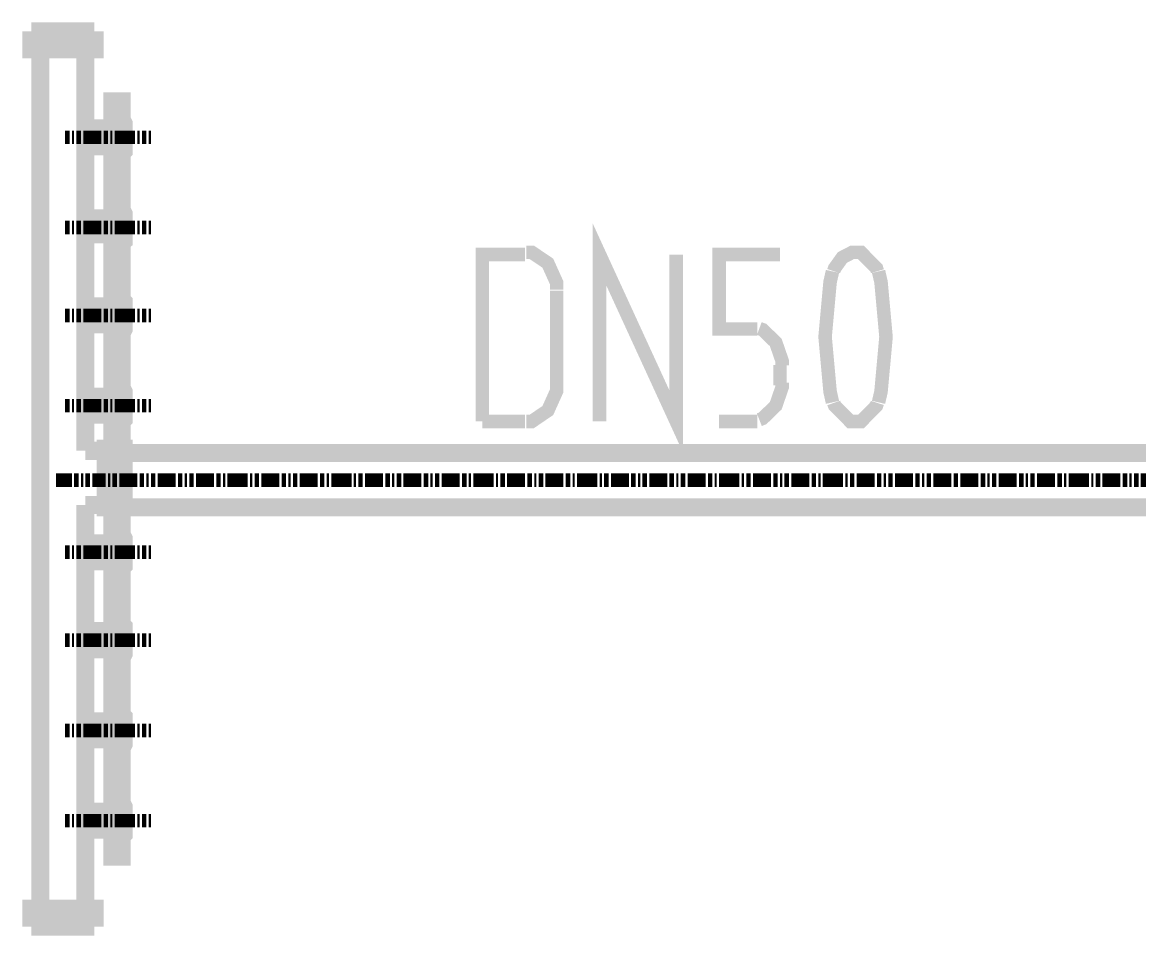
# Model space of a CAD drawing. Extents: x 0.4 to 11.4, y 0.4 to 16.2.
# Drawn here: x 7.059 to 7.885, y 6.244 to 6.919 of the extents above; entities that cross this region are included whole.
import ezdxf

# ---------------------------------------------------------------- set-up
doc = ezdxf.new("R2010")
doc.units = 0
doc.header["$MEASUREMENT"] = 0

msp = doc.modelspace()

# ---------------------------------------------------------------- linework, layer by layer
at = {"color": 173}
for points, const_width in [([(7.11279, 6.91276), (7.06614, 6.91276)], 0.01333), ([(7.11279, 6.91276), (7.11279, 6.89947), (7.06614, 6.89947), (7.06614, 6.91276)], 0.01333), ([(7.07275, 6.60275), (7.07275, 6.89947)], 0.01333), ([(7.10612, 6.60275), (7.10612, 6.9011)], 0.01333), ([(7.13276, 6.84776), (7.13444, 6.84446), (7.13444, 6.82443), (7.13276, 6.82275)], 0.01333), ([(7.10612, 6.8411), (7.12608, 6.8411)], 0.01333), ([(7.10612, 6.8411), (7.10612, 6.82781), (7.12608, 6.82781)], 0.01333), ([(7.09446, 6.83442), (7.09278, 6.83442), (7.0911, 6.83442)], 0.01), ([(7.09776, 6.83442), (7.09614, 6.83442)], 0.01), ([(7.10275, 6.83442), (7.10113, 6.83442), (7.09944, 6.83442)], 0.01), ([(7.10612, 6.83442), (7.10444, 6.83442)], 0.01), ([(7.11279, 6.83442), (7.11111, 6.83442), (7.10943, 6.83442), (7.10781, 6.83442), (7.10612, 6.83442)], 0.01), ([(7.11778, 6.83442), (7.1161, 6.83442), (7.11442, 6.83442), (7.11279, 6.83442)], 0.01), ([(7.12278, 6.83442), (7.1211, 6.83442), (7.11947, 6.83442)], 0.01), ([(7.12608, 6.83442), (7.12446, 6.83442)], 0.01), ([(7.13112, 6.83442), (7.12944, 6.83442), (7.12776, 6.83442)], 0.01), ([(7.13781, 6.83442), (7.13613, 6.83442), (7.13444, 6.83442), (7.13276, 6.83442), (7.13112, 6.83442)], 0.01), ([(7.14279, 6.83442), (7.14111, 6.83442), (7.13943, 6.83442), (7.13781, 6.83442)], 0.01), ([(7.14611, 6.83442), (7.14442, 6.83442)], 0.01), ([(7.1511, 6.83442), (7.14947, 6.83442), (7.14779, 6.83442)], 0.01), ([(7.15446, 6.83442), (7.15278, 6.83442)], 0.01), ([(7.10612, 6.77447), (7.12608, 6.77447)], 0.01333), ([(7.10612, 6.77447), (7.10612, 6.76281), (7.12608, 6.76281)], 0.01333), ([(7.13276, 6.78108), (7.13444, 6.77778), (7.13444, 6.75776), (7.13276, 6.75613)], 0.01333), ([(7.09446, 6.76779), (7.09278, 6.76779), (7.0911, 6.76779)], 0.01), ([(7.09776, 6.76779), (7.09614, 6.76779)], 0.01), ([(7.10275, 6.76779), (7.10113, 6.76779), (7.09944, 6.76779)], 0.01), ([(7.10612, 6.76779), (7.10444, 6.76779)], 0.01), ([(7.11279, 6.76779), (7.11111, 6.76779), (7.10943, 6.76779), (7.10781, 6.76779), (7.10612, 6.76779)], 0.01), ([(7.11778, 6.76779), (7.1161, 6.76779), (7.11442, 6.76779), (7.11279, 6.76779)], 0.01), ([(7.12278, 6.76779), (7.1211, 6.76779), (7.11947, 6.76779)], 0.01), ([(7.12608, 6.76779), (7.12446, 6.76779)], 0.01), ([(7.13112, 6.76779), (7.12944, 6.76779), (7.12776, 6.76779)], 0.01), ([(7.13781, 6.76779), (7.13613, 6.76779), (7.13444, 6.76779), (7.13276, 6.76779), (7.13112, 6.76779)], 0.01), ([(7.14279, 6.76779), (7.14111, 6.76779), (7.13943, 6.76779), (7.13781, 6.76779)], 0.01), ([(7.14611, 6.76779), (7.14442, 6.76779)], 0.01), ([(7.1511, 6.76779), (7.14947, 6.76779), (7.14779, 6.76779)], 0.01), ([(7.15446, 6.76779), (7.15278, 6.76779)], 0.01), ([(7.10612, 6.70942), (7.12608, 6.70942)], 0.01333), ([(7.10612, 6.70942), (7.10612, 6.69613), (7.12608, 6.69613)], 0.01333), ([(7.13276, 6.71446), (7.13444, 6.71278), (7.13444, 6.69276), (7.13276, 6.68946)], 0.01333), ([(7.09446, 6.70281), (7.09278, 6.70281), (7.0911, 6.70281)], 0.01), ([(7.09776, 6.70281), (7.09614, 6.70281)], 0.01), ([(7.10275, 6.70281), (7.10113, 6.70281), (7.09944, 6.70281)], 0.01), ([(7.10612, 6.70281), (7.10444, 6.70281)], 0.01), ([(7.11279, 6.70281), (7.11111, 6.70281), (7.10943, 6.70281), (7.10781, 6.70281), (7.10612, 6.70281)], 0.01), ([(7.11778, 6.70281), (7.1161, 6.70281), (7.11442, 6.70281), (7.11279, 6.70281)], 0.01), ([(7.12278, 6.70281), (7.1211, 6.70281), (7.11947, 6.70281)], 0.01), ([(7.12608, 6.70281), (7.12446, 6.70281)], 0.01), ([(7.13112, 6.70281), (7.12944, 6.70281), (7.12776, 6.70281)], 0.01), ([(7.13781, 6.70281), (7.13613, 6.70281), (7.13444, 6.70281), (7.13276, 6.70281), (7.13112, 6.70281)], 0.01), ([(7.14279, 6.70281), (7.14111, 6.70281), (7.13943, 6.70281), (7.13781, 6.70281)], 0.01), ([(7.14611, 6.70281), (7.14442, 6.70281)], 0.01), ([(7.1511, 6.70281), (7.14947, 6.70281), (7.14779, 6.70281)], 0.01), ([(7.15446, 6.70281), (7.15278, 6.70281)], 0.01), ([(7.07275, 6.26443), (7.07275, 6.67111)], 0.01333), ([(7.13276, 6.64947), (7.13444, 6.64611), (7.13444, 6.62608), (7.13276, 6.62446)], 0.01333), ([(7.10612, 6.64279), (7.12608, 6.64279)], 0.01333), ([(7.10612, 6.64279), (7.10612, 6.62944), (7.12608, 6.62944)], 0.01333), ([(7.09446, 6.63612), (7.09278, 6.63612), (7.0911, 6.63612)], 0.01), ([(7.09776, 6.63612), (7.09614, 6.63612)], 0.01), ([(7.10275, 6.63612), (7.10113, 6.63612), (7.09944, 6.63612)], 0.01), ([(7.10612, 6.63612), (7.10444, 6.63612)], 0.01), ([(7.11279, 6.63612), (7.11111, 6.63612), (7.10943, 6.63612), (7.10781, 6.63612), (7.10612, 6.63612)], 0.01), ([(7.11778, 6.63612), (7.1161, 6.63612), (7.11442, 6.63612), (7.11279, 6.63612)], 0.01), ([(7.12278, 6.63612), (7.1211, 6.63612), (7.11947, 6.63612)], 0.01), ([(7.12608, 6.63612), (7.12446, 6.63612)], 0.01), ([(7.13112, 6.63612), (7.12944, 6.63612), (7.12776, 6.63612)], 0.01), ([(7.13781, 6.63612), (7.13613, 6.63612), (7.13444, 6.63612), (7.13276, 6.63612), (7.13112, 6.63612)], 0.01), ([(7.14279, 6.63612), (7.14111, 6.63612), (7.13943, 6.63612), (7.13781, 6.63612)], 0.01), ([(7.14611, 6.63612), (7.14442, 6.63612)], 0.01), ([(7.1511, 6.63612), (7.14947, 6.63612), (7.14779, 6.63612)], 0.01), ([(7.15446, 6.63612), (7.15278, 6.63612)], 0.01), ([(7.1211, 6.60275), (7.10612, 6.60275)], 0.01333), ([(7.12446, 6.60275), (7.10612, 6.60275)], 0.01333), ([(7.12446, 6.56278), (7.12446, 6.60275)], 0.01333), ([(7.12446, 6.56108), (7.12446, 6.60113)], 0.01333), ([(7.12944, 6.60275), (7.12944, 6.55946)], 0.01333), ([(7.13112, 6.56278), (7.13112, 6.60275)], 0.01333), ([(7.10612, 6.26443), (7.10612, 6.56278)], 0.01333), ([(7.1211, 6.56278), (7.10612, 6.56278)], 0.01333), ([(7.12446, 6.56278), (7.10612, 6.56278)], 0.01333), ([(7.10612, 6.52111), (7.10612, 6.53444), (7.12608, 6.53444)], 0.01333), ([(7.13276, 6.51611), (7.13444, 6.51779), (7.13444, 6.53776), (7.13276, 6.54113)], 0.01333), ([(7.09446, 6.52778), (7.09278, 6.52778), (7.0911, 6.52778)], 0.01), ([(7.09776, 6.52778), (7.09614, 6.52778)], 0.01), ([(7.10275, 6.52778), (7.10113, 6.52778), (7.09944, 6.52778)], 0.01), ([(7.10612, 6.52778), (7.10444, 6.52778)], 0.01), ([(7.11279, 6.52778), (7.11111, 6.52778), (7.10943, 6.52778), (7.10781, 6.52778), (7.10612, 6.52778)], 0.01), ([(7.11778, 6.52778), (7.1161, 6.52778), (7.11442, 6.52778), (7.11279, 6.52778)], 0.01), ([(7.12278, 6.52778), (7.1211, 6.52778), (7.11947, 6.52778)], 0.01), ([(7.12608, 6.52778), (7.12446, 6.52778)], 0.01), ([(7.13112, 6.52778), (7.12944, 6.52778), (7.12776, 6.52778)], 0.01), ([(7.13781, 6.52778), (7.13613, 6.52778), (7.13444, 6.52778), (7.13276, 6.52778), (7.13112, 6.52778)], 0.01), ([(7.14279, 6.52778), (7.14111, 6.52778), (7.13943, 6.52778), (7.13781, 6.52778)], 0.01), ([(7.14611, 6.52778), (7.14442, 6.52778)], 0.01), ([(7.1511, 6.52778), (7.14947, 6.52778), (7.14779, 6.52778)], 0.01), ([(7.15446, 6.52778), (7.15278, 6.52778)], 0.01), ([(7.10612, 6.52111), (7.12608, 6.52111)], 0.01333), ([(7.10612, 6.45611), (7.10612, 6.46946), (7.12608, 6.46946)], 0.01333), ([(7.13276, 6.44943), (7.13444, 6.45281), (7.13444, 6.47276), (7.13276, 6.47444)], 0.01333), ([(7.09446, 6.46278), (7.09278, 6.46278), (7.0911, 6.46278)], 0.01), ([(7.09776, 6.46278), (7.09614, 6.46278)], 0.01), ([(7.10275, 6.46278), (7.10113, 6.46278), (7.09944, 6.46278)], 0.01), ([(7.10612, 6.46278), (7.10444, 6.46278)], 0.01), ([(7.11279, 6.46278), (7.11111, 6.46278), (7.10943, 6.46278), (7.10781, 6.46278), (7.10612, 6.46278)], 0.01), ([(7.11778, 6.46278), (7.1161, 6.46278), (7.11442, 6.46278), (7.11279, 6.46278)], 0.01), ([(7.12278, 6.46278), (7.1211, 6.46278), (7.11947, 6.46278)], 0.01), ([(7.12608, 6.46278), (7.12446, 6.46278)], 0.01), ([(7.13112, 6.46278), (7.12944, 6.46278), (7.12776, 6.46278)], 0.01), ([(7.13781, 6.46278), (7.13613, 6.46278), (7.13444, 6.46278), (7.13276, 6.46278), (7.13112, 6.46278)], 0.01), ([(7.14279, 6.46278), (7.14111, 6.46278), (7.13943, 6.46278), (7.13781, 6.46278)], 0.01), ([(7.14611, 6.46278), (7.14442, 6.46278)], 0.01), ([(7.1511, 6.46278), (7.14947, 6.46278), (7.14779, 6.46278)], 0.01), ([(7.15446, 6.46278), (7.15278, 6.46278)], 0.01), ([(7.10612, 6.45611), (7.12608, 6.45611)], 0.01333), ([(7.10612, 6.38943), (7.10612, 6.40278), (7.12608, 6.40278)], 0.01333), ([(7.13276, 6.38276), (7.13444, 6.38612), (7.13444, 6.40608), (7.13276, 6.40776)], 0.01333), ([(7.09446, 6.39611), (7.09278, 6.39611), (7.0911, 6.39611)], 0.01), ([(7.09776, 6.39611), (7.09614, 6.39611)], 0.01), ([(7.10275, 6.39611), (7.10113, 6.39611), (7.09944, 6.39611)], 0.01), ([(7.10612, 6.39611), (7.10444, 6.39611)], 0.01), ([(7.11279, 6.39611), (7.11111, 6.39611), (7.10943, 6.39611), (7.10781, 6.39611), (7.10612, 6.39611)], 0.01), ([(7.11778, 6.39611), (7.1161, 6.39611), (7.11442, 6.39611), (7.11279, 6.39611)], 0.01), ([(7.12278, 6.39611), (7.1211, 6.39611), (7.11947, 6.39611)], 0.01), ([(7.12608, 6.39611), (7.12446, 6.39611)], 0.01), ([(7.13112, 6.39611), (7.12944, 6.39611), (7.12776, 6.39611)], 0.01), ([(7.13781, 6.39611), (7.13613, 6.39611), (7.13444, 6.39611), (7.13276, 6.39611), (7.13112, 6.39611)], 0.01), ([(7.14279, 6.39611), (7.14111, 6.39611), (7.13943, 6.39611), (7.13781, 6.39611)], 0.01), ([(7.14611, 6.39611), (7.14442, 6.39611)], 0.01), ([(7.1511, 6.39611), (7.14947, 6.39611), (7.14779, 6.39611)], 0.01), ([(7.15446, 6.39611), (7.15278, 6.39611)], 0.01), ([(7.10612, 6.38943), (7.12608, 6.38943)], 0.01333), ([(7.10612, 6.32275), (7.10612, 6.3361), (7.12608, 6.3361)], 0.01333), ([(7.13276, 6.31776), (7.13444, 6.31944), (7.13444, 6.33946), (7.13276, 6.34278)], 0.01333), ([(7.09446, 6.32943), (7.09278, 6.32943), (7.0911, 6.32943)], 0.01), ([(7.09776, 6.32943), (7.09614, 6.32943)], 0.01), ([(7.10275, 6.32943), (7.10113, 6.32943), (7.09944, 6.32943)], 0.01), ([(7.10612, 6.32943), (7.10444, 6.32943)], 0.01), ([(7.11279, 6.32943), (7.11111, 6.32943), (7.10943, 6.32943), (7.10781, 6.32943), (7.10612, 6.32943)], 0.01), ([(7.11778, 6.32943), (7.1161, 6.32943), (7.11442, 6.32943), (7.11279, 6.32943)], 0.01), ([(7.12278, 6.32943), (7.1211, 6.32943), (7.11947, 6.32943)], 0.01), ([(7.12608, 6.32943), (7.12446, 6.32943)], 0.01), ([(7.13112, 6.32943), (7.12944, 6.32943), (7.12776, 6.32943)], 0.01), ([(7.13781, 6.32943), (7.13613, 6.32943), (7.13444, 6.32943), (7.13276, 6.32943), (7.13112, 6.32943)], 0.01), ([(7.14279, 6.32943), (7.14111, 6.32943), (7.13943, 6.32943), (7.13781, 6.32943)], 0.01), ([(7.14611, 6.32943), (7.14442, 6.32943)], 0.01), ([(7.1511, 6.32943), (7.14947, 6.32943), (7.14779, 6.32943)], 0.01), ([(7.15446, 6.32943), (7.15278, 6.32943)], 0.01), ([(7.10612, 6.32275), (7.12608, 6.32275)], 0.01333), ([(7.11279, 6.25108), (7.11279, 6.26443), (7.06614, 6.26443), (7.06614, 6.25108)], 0.01333), ([(7.11279, 6.25108), (7.06614, 6.25108)], 0.01333)]:
    msp.add_lwpolyline(points, dxfattribs=dict(at, const_width=const_width))
for points, const_width in [([(7.12608, 6.86111), (7.12608, 6.80778), (7.13276, 6.80778), (7.13276, 6.86111), (7.12608, 6.86111)], 0.01333), ([(7.08946, 6.83442), (7.08946, 6.83442)], 0.01), ([(7.10612, 6.83442), (7.10612, 6.83442)], 0.01), ([(7.11279, 6.83442), (7.11279, 6.83442)], 0.01), ([(7.13112, 6.83442), (7.13112, 6.83442)], 0.01), ([(7.13781, 6.83442), (7.13781, 6.83442)], 0.01), ([(7.15446, 6.83442), (7.15446, 6.83442)], 0.01), ([(7.12608, 6.79443), (7.12608, 6.74278), (7.13276, 6.74278), (7.13276, 6.79443), (7.12608, 6.79443)], 0.01333), ([(7.08946, 6.76779), (7.08946, 6.76779)], 0.01), ([(7.10612, 6.76779), (7.10612, 6.76779)], 0.01), ([(7.11279, 6.76779), (7.11279, 6.76779)], 0.01), ([(7.13112, 6.76779), (7.13112, 6.76779)], 0.01), ([(7.13781, 6.76779), (7.13781, 6.76779)], 0.01), ([(7.15446, 6.76779), (7.15446, 6.76779)], 0.01), ([(7.12608, 6.72944), (7.12608, 6.67611), (7.13276, 6.67611), (7.13276, 6.72944), (7.12608, 6.72944)], 0.01333), ([(7.08946, 6.70281), (7.08946, 6.70281)], 0.01), ([(7.10612, 6.70281), (7.10612, 6.70281)], 0.01), ([(7.11279, 6.70281), (7.11279, 6.70281)], 0.01), ([(7.13112, 6.70281), (7.13112, 6.70281)], 0.01), ([(7.13781, 6.70281), (7.13781, 6.70281)], 0.01), ([(7.15446, 6.70281), (7.15446, 6.70281)], 0.01), ([(7.12608, 6.66276), (7.12608, 6.60943), (7.13276, 6.60943), (7.13276, 6.66276), (7.12608, 6.66276)], 0.01333), ([(7.08946, 6.63612), (7.08946, 6.63612)], 0.01), ([(7.10612, 6.63612), (7.10612, 6.63612)], 0.01), ([(7.11279, 6.63612), (7.11279, 6.63612)], 0.01), ([(7.13112, 6.63612), (7.13112, 6.63612)], 0.01), ([(7.13781, 6.63612), (7.13781, 6.63612)], 0.01), ([(7.15446, 6.63612), (7.15446, 6.63612)], 0.01), ([(7.13444, 6.56108), (7.13444, 6.60444), (7.1211, 6.60444), (7.1211, 6.56108), (7.13444, 6.56108)], 0.01333), ([(7.12608, 6.50108), (7.12608, 6.55447), (7.13276, 6.55447), (7.13276, 6.50108), (7.12608, 6.50108)], 0.01333), ([(7.08946, 6.52778), (7.08946, 6.52778)], 0.01), ([(7.10612, 6.52778), (7.10612, 6.52778)], 0.01), ([(7.11279, 6.52778), (7.11279, 6.52778)], 0.01), ([(7.13112, 6.52778), (7.13112, 6.52778)], 0.01), ([(7.13781, 6.52778), (7.13781, 6.52778)], 0.01), ([(7.15446, 6.52778), (7.15446, 6.52778)], 0.01), ([(7.12608, 6.43608), (7.12608, 6.48779), (7.13276, 6.48779), (7.13276, 6.43608), (7.12608, 6.43608)], 0.01333), ([(7.08946, 6.46278), (7.08946, 6.46278)], 0.01), ([(7.10612, 6.46278), (7.10612, 6.46278)], 0.01), ([(7.11279, 6.46278), (7.11279, 6.46278)], 0.01), ([(7.13112, 6.46278), (7.13112, 6.46278)], 0.01), ([(7.13781, 6.46278), (7.13781, 6.46278)], 0.01), ([(7.15446, 6.46278), (7.15446, 6.46278)], 0.01), ([(7.12608, 6.36947), (7.12608, 6.42279), (7.13276, 6.42279), (7.13276, 6.36947), (7.12608, 6.36947)], 0.01333), ([(7.08946, 6.39611), (7.08946, 6.39611)], 0.01), ([(7.10612, 6.39611), (7.10612, 6.39611)], 0.01), ([(7.11279, 6.39611), (7.11279, 6.39611)], 0.01), ([(7.13112, 6.39611), (7.13112, 6.39611)], 0.01), ([(7.13781, 6.39611), (7.13781, 6.39611)], 0.01), ([(7.15446, 6.39611), (7.15446, 6.39611)], 0.01), ([(7.12608, 6.30279), (7.12608, 6.35612), (7.13276, 6.35612), (7.13276, 6.30279), (7.12608, 6.30279)], 0.01333), ([(7.08946, 6.32943), (7.08946, 6.32943)], 0.01), ([(7.10612, 6.32943), (7.10612, 6.32943)], 0.01), ([(7.11279, 6.32943), (7.11279, 6.32943)], 0.01), ([(7.13112, 6.32943), (7.13112, 6.32943)], 0.01), ([(7.13781, 6.32943), (7.13781, 6.32943)], 0.01), ([(7.15446, 6.32943), (7.15446, 6.32943)], 0.01)]:
    msp.add_lwpolyline(points, close=True, dxfattribs=dict(at, const_width=const_width))
at = {"color": 0, "const_width": 0.01}
for points in [[(7.48611, 6.62446), (7.48611, 6.74778), (7.54275, 6.62446), (7.54275, 6.74778)], [(7.4311, 6.74778), (7.39947, 6.74778), (7.39947, 6.64442), (7.39947, 6.62446)], [(7.45443, 6.72194), (7.45443, 6.72683), (7.44786, 6.74143), (7.43599, 6.74946), (7.43197, 6.74946)], [(7.60275, 6.69276), (7.57443, 6.69276), (7.57443, 6.74778), (7.61947, 6.74778)], [(7.69146, 6.73551), (7.69081, 6.73763), (7.67919, 6.74946), (7.67529, 6.74946), (7.6729, 6.74946), (7.66558, 6.74567), (7.65983, 6.73763), (7.65912, 6.73551)], [(7.65826, 6.73535), (7.65647, 6.72749), (7.65278, 6.68696), (7.65647, 6.64649), (7.65826, 6.63857)], [(7.69228, 6.63857), (7.69412, 6.64649), (7.69781, 6.68696), (7.69412, 6.72749), (7.69228, 6.73535)], [(7.45443, 6.6511), (7.45443, 6.72114)], [(7.6211, 6.66585), (7.6211, 6.669), (7.61632, 6.68283), (7.60667, 6.69222), (7.60417, 6.69314)], [(7.61947, 6.6511), (7.61947, 6.66613)], [(7.43197, 6.62446), (7.43599, 6.62446), (7.44786, 6.63254), (7.45443, 6.64714), (7.45443, 6.65196)], [(7.60417, 6.62576), (7.60667, 6.62674), (7.61632, 6.63612), (7.6211, 6.64996), (7.6211, 6.65306)], [(7.65918, 6.63813), (7.65989, 6.63607), (7.67144, 6.62446), (7.67529, 6.62446), (7.67936, 6.62446), (7.69075, 6.63607), (7.6914, 6.63813)], [(7.39947, 6.62446), (7.4311, 6.62446)], [(7.57443, 6.62446), (7.60275, 6.62446)]]:
    msp.add_lwpolyline(points, dxfattribs=at)
at = {"color": 142}
for points, const_width in [([(9.29943, 6.60113), (7.12446, 6.60113)], 0.01333), ([(7.08442, 6.58111), (7.0861, 6.58111), (7.08778, 6.58111), (7.08946, 6.58111), (7.0911, 6.58111)], 0.01), ([(7.0911, 6.58111), (7.09278, 6.58111), (7.09446, 6.58111), (7.09614, 6.58111)], 0.01), ([(7.09776, 6.58111), (7.09944, 6.58111), (7.10113, 6.58111)], 0.01), ([(7.10275, 6.58111), (7.10444, 6.58111)], 0.01), ([(7.10612, 6.58111), (7.10781, 6.58111), (7.10943, 6.58111)], 0.01), ([(7.11111, 6.58111), (7.11279, 6.58111), (7.11442, 6.58111), (7.1161, 6.58111)], 0.01), ([(7.1161, 6.58111), (7.11778, 6.58111), (7.11947, 6.58111), (7.1211, 6.58111)], 0.01), ([(7.12278, 6.58111), (7.12446, 6.58111)], 0.01), ([(7.12608, 6.58111), (7.12776, 6.58111), (7.12944, 6.58111)], 0.01), ([(7.13112, 6.58111), (7.13276, 6.58111), (7.13444, 6.58111), (7.13613, 6.58111)], 0.01), ([(7.13613, 6.58111), (7.13781, 6.58111), (7.13943, 6.58111), (7.14111, 6.58111), (7.14279, 6.58111)], 0.01), ([(7.14279, 6.58111), (7.14442, 6.58111)], 0.01), ([(7.14611, 6.58111), (7.14779, 6.58111), (7.14947, 6.58111)], 0.01), ([(7.1511, 6.58111), (7.15278, 6.58111)], 0.01), ([(7.15446, 6.58111), (7.15608, 6.58111), (7.15776, 6.58111)], 0.01), ([(7.15944, 6.58111), (7.16114, 6.58111), (7.16276, 6.58111), (7.16444, 6.58111)], 0.01), ([(7.16444, 6.58111), (7.16613, 6.58111), (7.16775, 6.58111), (7.16943, 6.58111), (7.17111, 6.58111)], 0.01), ([(7.17111, 6.58111), (7.17279, 6.58111)], 0.01), ([(7.17443, 6.58111), (7.17611, 6.58111), (7.17779, 6.58111)], 0.01), ([(7.17947, 6.58111), (7.1811, 6.58111)], 0.01), ([(7.18278, 6.58111), (7.18446, 6.58111), (7.18608, 6.58111)], 0.01), ([(7.18778, 6.58111), (7.18946, 6.58111), (7.19114, 6.58111), (7.19276, 6.58111)], 0.01), ([(7.19276, 6.58111), (7.19444, 6.58111), (7.19612, 6.58111), (7.19775, 6.58111), (7.19943, 6.58111)], 0.01), ([(7.19943, 6.58111), (7.20111, 6.58111)], 0.01), ([(7.20281, 6.58111), (7.20443, 6.58111), (7.20611, 6.58111)], 0.01), ([(7.20779, 6.58111), (7.20942, 6.58111)], 0.01), ([(7.2111, 6.58111), (7.21278, 6.58111), (7.21446, 6.58111), (7.2161, 6.58111)], 0.01), ([(7.2161, 6.58111), (7.21778, 6.58111), (7.21946, 6.58111), (7.22114, 6.58111), (7.22276, 6.58111)], 0.01), ([(7.22276, 6.58111), (7.22444, 6.58111), (7.22613, 6.58111)], 0.01), ([(7.22775, 6.58111), (7.22944, 6.58111)], 0.01), ([(7.23112, 6.58111), (7.23281, 6.58111), (7.23443, 6.58111)], 0.01), ([(7.23611, 6.58111), (7.23779, 6.58111), (7.23942, 6.58111), (7.2411, 6.58111)], 0.01), ([(7.2411, 6.58111), (7.24278, 6.58111), (7.24447, 6.58111), (7.2461, 6.58111), (7.24778, 6.58111)], 0.01), ([(7.24778, 6.58111), (7.24946, 6.58111)], 0.01), ([(7.25108, 6.58111), (7.25276, 6.58111), (7.25444, 6.58111)], 0.01), ([(7.25612, 6.58111), (7.25776, 6.58111)], 0.01), ([(7.25944, 6.58111), (7.26113, 6.58111), (7.26281, 6.58111)], 0.01), ([(7.26443, 6.58111), (7.26611, 6.58111), (7.26779, 6.58111), (7.26942, 6.58111)], 0.01), ([(7.26942, 6.58111), (7.27111, 6.58111), (7.27279, 6.58111), (7.27447, 6.58111), (7.2761, 6.58111)], 0.01), ([(7.2761, 6.58111), (7.27778, 6.58111)], 0.01), ([(7.27946, 6.58111), (7.28108, 6.58111), (7.28276, 6.58111)], 0.01), ([(7.28444, 6.58111), (7.28614, 6.58111)], 0.01), ([(7.28776, 6.58111), (7.28944, 6.58111), (7.29113, 6.58111), (7.29275, 6.58111)], 0.01), ([(7.29275, 6.58111), (7.29443, 6.58111), (7.29611, 6.58111), (7.29779, 6.58111), (7.29943, 6.58111)], 0.01), ([(7.29943, 6.58111), (7.30111, 6.58111), (7.30279, 6.58111)], 0.01), ([(7.30447, 6.58111), (7.3061, 6.58111)], 0.01), ([(7.30778, 6.58111), (7.30946, 6.58111), (7.31108, 6.58111)], 0.01), ([(7.31278, 6.58111), (7.31446, 6.58111), (7.31614, 6.58111), (7.31776, 6.58111)], 0.01), ([(7.31776, 6.58111), (7.31944, 6.58111), (7.32112, 6.58111), (7.32275, 6.58111), (7.32443, 6.58111)], 0.01), ([(7.32443, 6.58111), (7.32611, 6.58111)], 0.01), ([(7.32781, 6.58111), (7.32943, 6.58111), (7.33111, 6.58111)], 0.01), ([(7.33279, 6.58111), (7.33442, 6.58111)], 0.01), ([(7.3361, 6.58111), (7.33778, 6.58111), (7.33946, 6.58111)], 0.01), ([(7.3411, 6.58111), (7.34278, 6.58111), (7.34446, 6.58111), (7.34614, 6.58111)], 0.01), ([(7.34614, 6.58111), (7.34776, 6.58111), (7.34944, 6.58111), (7.35113, 6.58111), (7.35275, 6.58111)], 0.01), ([(7.35275, 6.58111), (7.35444, 6.58111)], 0.01), ([(7.35612, 6.58111), (7.35781, 6.58111), (7.35943, 6.58111)], 0.01), ([(7.36111, 6.58111), (7.36279, 6.58111)], 0.01), ([(7.36442, 6.58111), (7.3661, 6.58111), (7.36778, 6.58111)], 0.01), ([(7.36947, 6.58111), (7.3711, 6.58111), (7.37278, 6.58111), (7.37446, 6.58111)], 0.01), ([(7.37446, 6.58111), (7.37608, 6.58111), (7.37776, 6.58111), (7.37944, 6.58111), (7.38112, 6.58111)], 0.01), ([(7.38112, 6.58111), (7.38276, 6.58111)], 0.01), ([(7.38444, 6.58111), (7.38613, 6.58111), (7.38781, 6.58111)], 0.01), ([(7.38943, 6.58111), (7.39111, 6.58111)], 0.01), ([(7.39279, 6.58111), (7.39442, 6.58111), (7.39611, 6.58111), (7.39779, 6.58111)], 0.01), ([(7.39779, 6.58111), (7.39947, 6.58111), (7.4011, 6.58111), (7.40278, 6.58111), (7.40446, 6.58111)], 0.01), ([(7.40446, 6.58111), (7.40608, 6.58111), (7.40776, 6.58111)], 0.01), ([(7.40944, 6.58111), (7.41114, 6.58111)], 0.01), ([(7.41276, 6.58111), (7.41444, 6.58111), (7.41613, 6.58111)], 0.01), ([(7.41775, 6.58111), (7.41943, 6.58111), (7.42111, 6.58111), (7.42279, 6.58111)], 0.01), ([(7.42279, 6.58111), (7.42443, 6.58111), (7.42611, 6.58111), (7.42779, 6.58111), (7.42947, 6.58111)], 0.01), ([(7.42947, 6.58111), (7.4311, 6.58111)], 0.01), ([(7.43278, 6.58111), (7.43446, 6.58111), (7.43608, 6.58111)], 0.01), ([(7.43778, 6.58111), (7.43946, 6.58111)], 0.01), ([(7.44114, 6.58111), (7.44276, 6.58111), (7.44444, 6.58111)], 0.01), ([(7.44612, 6.58111), (7.44775, 6.58111), (7.44943, 6.58111), (7.45111, 6.58111)], 0.01), ([(7.45111, 6.58111), (7.45281, 6.58111), (7.45443, 6.58111), (7.45611, 6.58111), (7.45779, 6.58111)], 0.01), ([(7.45779, 6.58111), (7.45942, 6.58111)], 0.01), ([(7.4611, 6.58111), (7.46278, 6.58111), (7.46446, 6.58111)], 0.01), ([(7.4661, 6.58111), (7.46778, 6.58111)], 0.01), ([(7.46946, 6.58111), (7.47114, 6.58111), (7.47276, 6.58111), (7.47444, 6.58111)], 0.01), ([(7.47444, 6.58111), (7.47613, 6.58111), (7.47775, 6.58111), (7.47944, 6.58111), (7.48112, 6.58111)], 0.01), ([(7.48112, 6.58111), (7.48281, 6.58111), (7.48443, 6.58111)], 0.01), ([(7.48611, 6.58111), (7.48779, 6.58111)], 0.01), ([(7.48942, 6.58111), (7.4911, 6.58111), (7.49278, 6.58111)], 0.01), ([(7.49447, 6.58111), (7.4961, 6.58111), (7.49778, 6.58111), (7.49946, 6.58111)], 0.01), ([(7.49946, 6.58111), (7.50108, 6.58111), (7.50276, 6.58111), (7.50444, 6.58111), (7.50612, 6.58111)], 0.01), ([(7.50612, 6.58111), (7.50776, 6.58111)], 0.01), ([(7.50944, 6.58111), (7.51113, 6.58111), (7.51281, 6.58111)], 0.01), ([(7.51443, 6.58111), (7.51611, 6.58111)], 0.01), ([(7.51779, 6.58111), (7.51942, 6.58111), (7.52111, 6.58111)], 0.01), ([(7.52279, 6.58111), (7.52447, 6.58111), (7.5261, 6.58111), (7.52778, 6.58111)], 0.01), ([(7.52778, 6.58111), (7.52946, 6.58111), (7.53108, 6.58111), (7.53276, 6.58111), (7.53444, 6.58111)], 0.01), ([(7.53444, 6.58111), (7.53614, 6.58111)], 0.01), ([(7.53776, 6.58111), (7.53944, 6.58111), (7.54113, 6.58111)], 0.01), ([(7.54275, 6.58111), (7.54443, 6.58111)], 0.01), ([(7.54611, 6.58111), (7.54779, 6.58111), (7.54943, 6.58111)], 0.01), ([(7.55111, 6.58111), (7.55279, 6.58111), (7.55447, 6.58111), (7.5561, 6.58111)], 0.01), ([(7.5561, 6.58111), (7.55778, 6.58111), (7.55946, 6.58111), (7.56108, 6.58111), (7.56278, 6.58111)], 0.01), ([(7.56278, 6.58111), (7.56446, 6.58111)], 0.01), ([(7.56614, 6.58111), (7.56776, 6.58111), (7.56944, 6.58111)], 0.01), ([(7.57112, 6.58111), (7.57275, 6.58111)], 0.01), ([(7.57443, 6.58111), (7.57611, 6.58111), (7.57781, 6.58111), (7.57943, 6.58111)], 0.01), ([(7.57943, 6.58111), (7.58111, 6.58111), (7.58279, 6.58111), (7.58442, 6.58111), (7.5861, 6.58111)], 0.01), ([(7.5861, 6.58111), (7.58778, 6.58111), (7.58946, 6.58111)], 0.01), ([(7.5911, 6.58111), (7.59278, 6.58111)], 0.01), ([(7.59446, 6.58111), (7.59614, 6.58111), (7.59776, 6.58111)], 0.01), ([(7.59944, 6.58111), (7.60113, 6.58111), (7.60275, 6.58111), (7.60444, 6.58111)], 0.01), ([(7.60444, 6.58111), (7.60612, 6.58111), (7.60781, 6.58111), (7.60943, 6.58111), (7.61111, 6.58111)], 0.01), ([(7.61111, 6.58111), (7.61279, 6.58111)], 0.01), ([(7.61442, 6.58111), (7.6161, 6.58111), (7.61778, 6.58111)], 0.01), ([(7.61947, 6.58111), (7.6211, 6.58111)], 0.01), ([(7.62278, 6.58111), (7.62446, 6.58111), (7.62608, 6.58111)], 0.01), ([(7.62776, 6.58111), (7.62944, 6.58111), (7.63112, 6.58111), (7.63276, 6.58111)], 0.01), ([(7.63276, 6.58111), (7.63444, 6.58111), (7.63613, 6.58111), (7.63781, 6.58111), (7.63943, 6.58111)], 0.01), ([(7.63943, 6.58111), (7.64111, 6.58111)], 0.01), ([(7.64279, 6.58111), (7.64442, 6.58111), (7.64611, 6.58111)], 0.01), ([(7.64779, 6.58111), (7.64947, 6.58111)], 0.01), ([(7.6511, 6.58111), (7.65278, 6.58111), (7.65446, 6.58111), (7.65608, 6.58111)], 0.01), ([(7.65608, 6.58111), (7.65776, 6.58111), (7.65944, 6.58111), (7.66114, 6.58111), (7.66276, 6.58111)], 0.01), ([(7.66276, 6.58111), (7.66444, 6.58111), (7.66613, 6.58111)], 0.01), ([(7.66775, 6.58111), (7.66943, 6.58111)], 0.01), ([(7.67111, 6.58111), (7.67279, 6.58111), (7.67443, 6.58111)], 0.01), ([(7.67611, 6.58111), (7.67779, 6.58111), (7.67947, 6.58111), (7.6811, 6.58111)], 0.01), ([(7.6811, 6.58111), (7.68278, 6.58111), (7.68446, 6.58111), (7.68608, 6.58111), (7.68778, 6.58111)], 0.01), ([(7.68778, 6.58111), (7.68946, 6.58111)], 0.01), ([(7.69114, 6.58111), (7.69276, 6.58111), (7.69444, 6.58111)], 0.01), ([(7.69612, 6.58111), (7.69775, 6.58111)], 0.01), ([(7.69943, 6.58111), (7.70111, 6.58111), (7.70281, 6.58111)], 0.01), ([(7.70443, 6.58111), (7.70611, 6.58111), (7.70779, 6.58111), (7.70942, 6.58111)], 0.01), ([(7.70942, 6.58111), (7.7111, 6.58111), (7.71278, 6.58111), (7.71446, 6.58111), (7.7161, 6.58111)], 0.01), ([(7.7161, 6.58111), (7.71778, 6.58111)], 0.01), ([(7.71946, 6.58111), (7.72114, 6.58111), (7.72276, 6.58111)], 0.01), ([(7.72444, 6.58111), (7.72613, 6.58111)], 0.01), ([(7.72775, 6.58111), (7.72944, 6.58111), (7.73112, 6.58111)], 0.01), ([(7.73281, 6.58111), (7.73443, 6.58111), (7.73611, 6.58111), (7.73779, 6.58111)], 0.01), ([(7.73779, 6.58111), (7.73942, 6.58111), (7.7411, 6.58111), (7.74278, 6.58111), (7.74447, 6.58111)], 0.01), ([(7.74447, 6.58111), (7.7461, 6.58111)], 0.01), ([(7.74778, 6.58111), (7.74946, 6.58111), (7.75108, 6.58111)], 0.01), ([(7.75276, 6.58111), (7.75444, 6.58111), (7.75612, 6.58111), (7.75776, 6.58111)], 0.01), ([(7.75776, 6.58111), (7.75944, 6.58111), (7.76113, 6.58111), (7.76281, 6.58111), (7.76443, 6.58111)], 0.01), ([(7.76443, 6.58111), (7.76611, 6.58111)], 0.01), ([(7.76779, 6.58111), (7.76942, 6.58111), (7.77111, 6.58111)], 0.01), ([(7.77279, 6.58111), (7.77447, 6.58111)], 0.01), ([(7.7761, 6.58111), (7.77778, 6.58111), (7.77946, 6.58111)], 0.01), ([(7.78108, 6.58111), (7.78276, 6.58111), (7.78444, 6.58111), (7.78614, 6.58111)], 0.01), ([(7.78614, 6.58111), (7.78776, 6.58111), (7.78944, 6.58111), (7.79113, 6.58111), (7.79275, 6.58111)], 0.01), ([(7.79275, 6.58111), (7.79443, 6.58111)], 0.01), ([(7.79611, 6.58111), (7.79779, 6.58111), (7.79943, 6.58111)], 0.01), ([(7.80111, 6.58111), (7.80279, 6.58111)], 0.01), ([(7.80447, 6.58111), (7.8061, 6.58111), (7.80778, 6.58111)], 0.01), ([(7.80946, 6.58111), (7.81108, 6.58111), (7.81278, 6.58111), (7.81446, 6.58111)], 0.01), ([(7.81446, 6.58111), (7.81614, 6.58111), (7.81776, 6.58111), (7.81944, 6.58111), (7.82112, 6.58111)], 0.01), ([(7.82112, 6.58111), (7.82275, 6.58111)], 0.01), ([(7.82443, 6.58111), (7.82611, 6.58111), (7.82781, 6.58111)], 0.01), ([(7.82943, 6.58111), (7.83111, 6.58111)], 0.01), ([(7.83279, 6.58111), (7.83442, 6.58111), (7.8361, 6.58111), (7.83778, 6.58111)], 0.01), ([(7.83778, 6.58111), (7.83946, 6.58111), (7.8411, 6.58111), (7.84278, 6.58111), (7.84446, 6.58111)], 0.01), ([(7.84446, 6.58111), (7.84614, 6.58111), (7.84776, 6.58111)], 0.01), ([(7.84944, 6.58111), (7.85113, 6.58111)], 0.01), ([(7.85275, 6.58111), (7.85444, 6.58111), (7.85612, 6.58111)], 0.01), ([(7.85781, 6.58111), (7.85943, 6.58111), (7.86111, 6.58111), (7.86279, 6.58111)], 0.01), ([(7.86279, 6.58111), (7.86442, 6.58111), (7.8661, 6.58111), (7.86778, 6.58111), (7.86947, 6.58111)], 0.01), ([(7.86947, 6.58111), (7.8711, 6.58111)], 0.01), ([(7.87278, 6.58111), (7.87446, 6.58111), (7.87608, 6.58111)], 0.01), ([(7.87776, 6.58111), (7.87944, 6.58111)], 0.01), ([(7.88112, 6.58111), (7.88276, 6.58111), (7.88444, 6.58111)], 0.01), ([(7.88613, 6.58111), (7.88781, 6.58111), (7.88943, 6.58111), (7.89111, 6.58111)], 0.01), ([(9.29943, 6.56108), (7.12446, 6.56108)], 0.01333)]:
    msp.add_lwpolyline(points, dxfattribs=dict(at, const_width=const_width))
at = {"color": 142, "const_width": 0.01}
for points in [[(7.08442, 6.58111), (7.08442, 6.58111)], [(7.0911, 6.58111), (7.0911, 6.58111)], [(7.1161, 6.58111), (7.1161, 6.58111)], [(7.13613, 6.58111), (7.13613, 6.58111)], [(7.14279, 6.58111), (7.14279, 6.58111)], [(7.16444, 6.58111), (7.16444, 6.58111)], [(7.17111, 6.58111), (7.17111, 6.58111)], [(7.19276, 6.58111), (7.19276, 6.58111)], [(7.19943, 6.58111), (7.19943, 6.58111)], [(7.2161, 6.58111), (7.2161, 6.58111)], [(7.22276, 6.58111), (7.22276, 6.58111)], [(7.2411, 6.58111), (7.2411, 6.58111)], [(7.24778, 6.58111), (7.24778, 6.58111)], [(7.26942, 6.58111), (7.26942, 6.58111)], [(7.2761, 6.58111), (7.2761, 6.58111)], [(7.29275, 6.58111), (7.29275, 6.58111)], [(7.29943, 6.58111), (7.29943, 6.58111)], [(7.31776, 6.58111), (7.31776, 6.58111)], [(7.32443, 6.58111), (7.32443, 6.58111)], [(7.34614, 6.58111), (7.34614, 6.58111)], [(7.35275, 6.58111), (7.35275, 6.58111)], [(7.37446, 6.58111), (7.37446, 6.58111)], [(7.38112, 6.58111), (7.38112, 6.58111)], [(7.39779, 6.58111), (7.39779, 6.58111)], [(7.40446, 6.58111), (7.40446, 6.58111)], [(7.42279, 6.58111), (7.42279, 6.58111)], [(7.42947, 6.58111), (7.42947, 6.58111)], [(7.45111, 6.58111), (7.45111, 6.58111)], [(7.45779, 6.58111), (7.45779, 6.58111)], [(7.47444, 6.58111), (7.47444, 6.58111)], [(7.48112, 6.58111), (7.48112, 6.58111)], [(7.49946, 6.58111), (7.49946, 6.58111)], [(7.50612, 6.58111), (7.50612, 6.58111)], [(7.52778, 6.58111), (7.52778, 6.58111)], [(7.53444, 6.58111), (7.53444, 6.58111)], [(7.5561, 6.58111), (7.5561, 6.58111)], [(7.56278, 6.58111), (7.56278, 6.58111)], [(7.57943, 6.58111), (7.57943, 6.58111)], [(7.5861, 6.58111), (7.5861, 6.58111)], [(7.60444, 6.58111), (7.60444, 6.58111)], [(7.61111, 6.58111), (7.61111, 6.58111)], [(7.63276, 6.58111), (7.63276, 6.58111)], [(7.63943, 6.58111), (7.63943, 6.58111)], [(7.65608, 6.58111), (7.65608, 6.58111)], [(7.66276, 6.58111), (7.66276, 6.58111)], [(7.6811, 6.58111), (7.6811, 6.58111)], [(7.68778, 6.58111), (7.68778, 6.58111)], [(7.70942, 6.58111), (7.70942, 6.58111)], [(7.7161, 6.58111), (7.7161, 6.58111)], [(7.73779, 6.58111), (7.73779, 6.58111)], [(7.74447, 6.58111), (7.74447, 6.58111)], [(7.75776, 6.58111), (7.75776, 6.58111)], [(7.76443, 6.58111), (7.76443, 6.58111)], [(7.78614, 6.58111), (7.78614, 6.58111)], [(7.79275, 6.58111), (7.79275, 6.58111)], [(7.81446, 6.58111), (7.81446, 6.58111)], [(7.82112, 6.58111), (7.82112, 6.58111)], [(7.83778, 6.58111), (7.83778, 6.58111)], [(7.84446, 6.58111), (7.84446, 6.58111)], [(7.86279, 6.58111), (7.86279, 6.58111)], [(7.86947, 6.58111), (7.86947, 6.58111)]]:
    msp.add_lwpolyline(points, close=True, dxfattribs=at)

doc.saveas('drawing.dxf')
